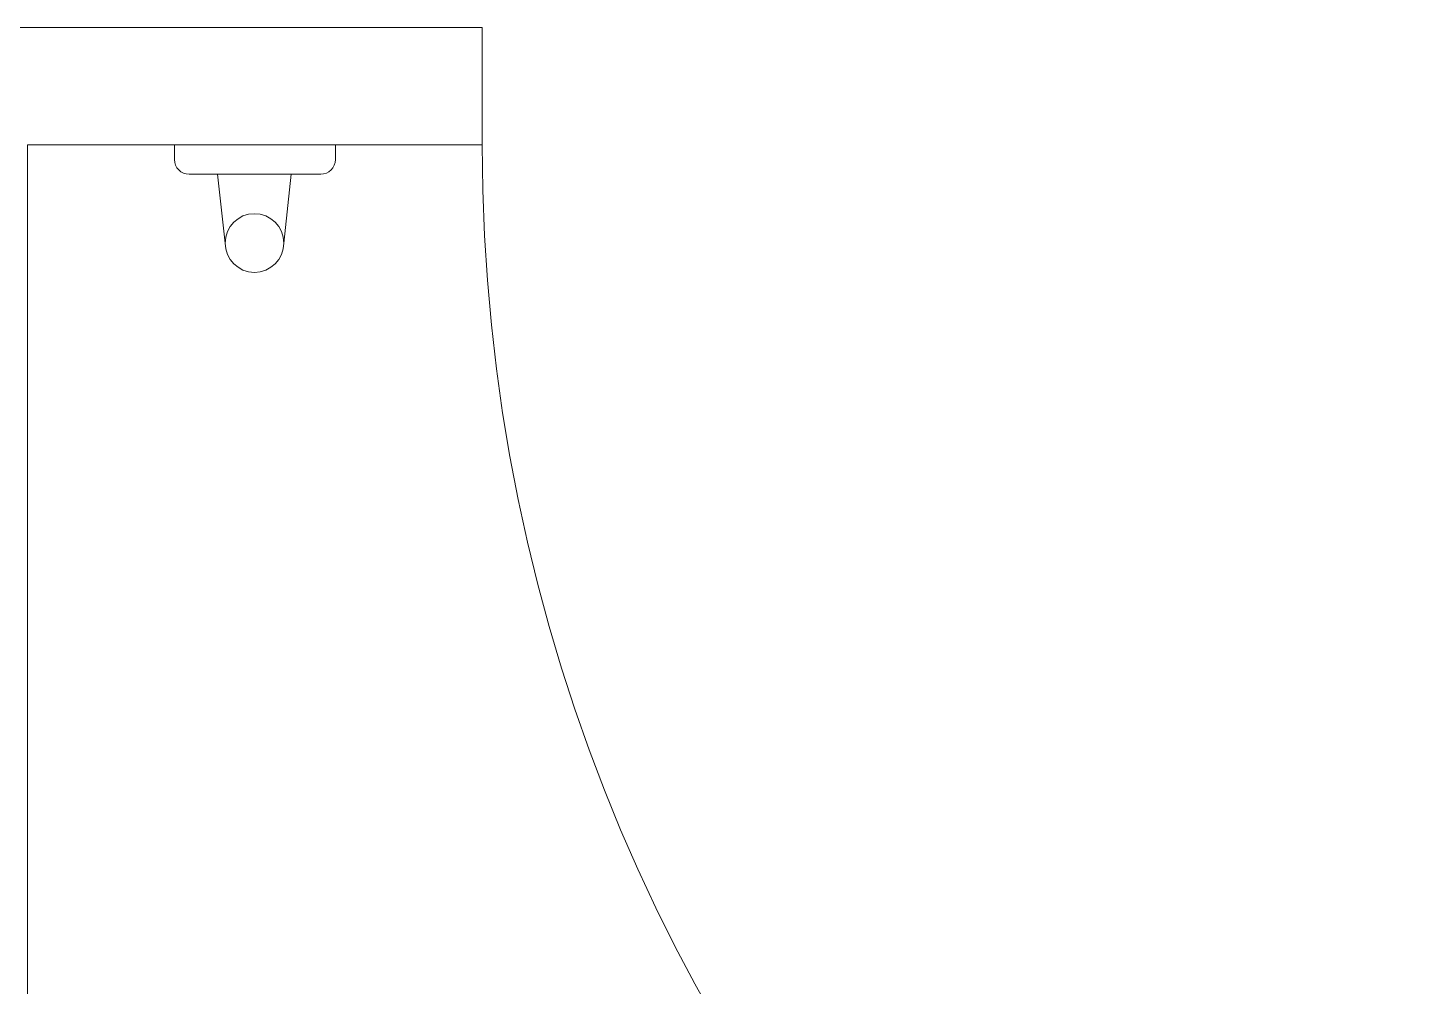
# Model space of a CAD drawing. Header units: millimetres. Extents: x 867 to 1330, y 209 to 507.
# Drawn here: x 1184.6107 to 1185.08, y 448.3456 to 448.6725 of the extents above; entities that cross this region are included whole.
import ezdxf

# ---------------------------------------------------------------- set-up
doc = ezdxf.new("R2010")
doc.units = ezdxf.units.MM
doc.header["$LTSCALE"] = 5
doc.layers.add('I-ARQ', color=8, linetype='Continuous', lineweight=0)

msp = doc.modelspace()

# ---------------------------------------------------------------- linework, layer by layer
at = {"layer": 'I-ARQ'}
for p, q in [((1184.76566, 448.67254), (1184.54066, 448.67254)), ((1184.76566, 448.63254), (1184.76566, 448.67254)), ((1184.61066, 447.42254), (1184.61066, 448.63254)), ((1184.76566, 448.63254), (1184.61066, 448.63254)), ((1184.66075, 448.63254), (1184.66075, 448.62754)), ((1184.71558, 448.63254), (1184.66075, 448.63254)), ((1184.71558, 448.63254), (1184.71558, 448.62754)), ((1184.71058, 448.62254), (1184.66575, 448.62254)), ((1184.67546, 448.62254), (1184.67799, 448.59907)), ((1184.70052, 448.62254), (1184.69799, 448.59907))]:
    msp.add_line(p, q, dxfattribs=at)
msp.add_circle((1184.68799, 448.59907), 0.01, dxfattribs=at)
for centre, radius, start, end in [((1185.36566, 448.63254), 0.6, 180, 270), ((1184.66575, 448.62754), 0.005, 180, 270), ((1184.71058, 448.62754), 0.005, 270, 0)]:
    msp.add_arc(centre, radius, start, end, dxfattribs=at)

doc.saveas('drawing.dxf')
